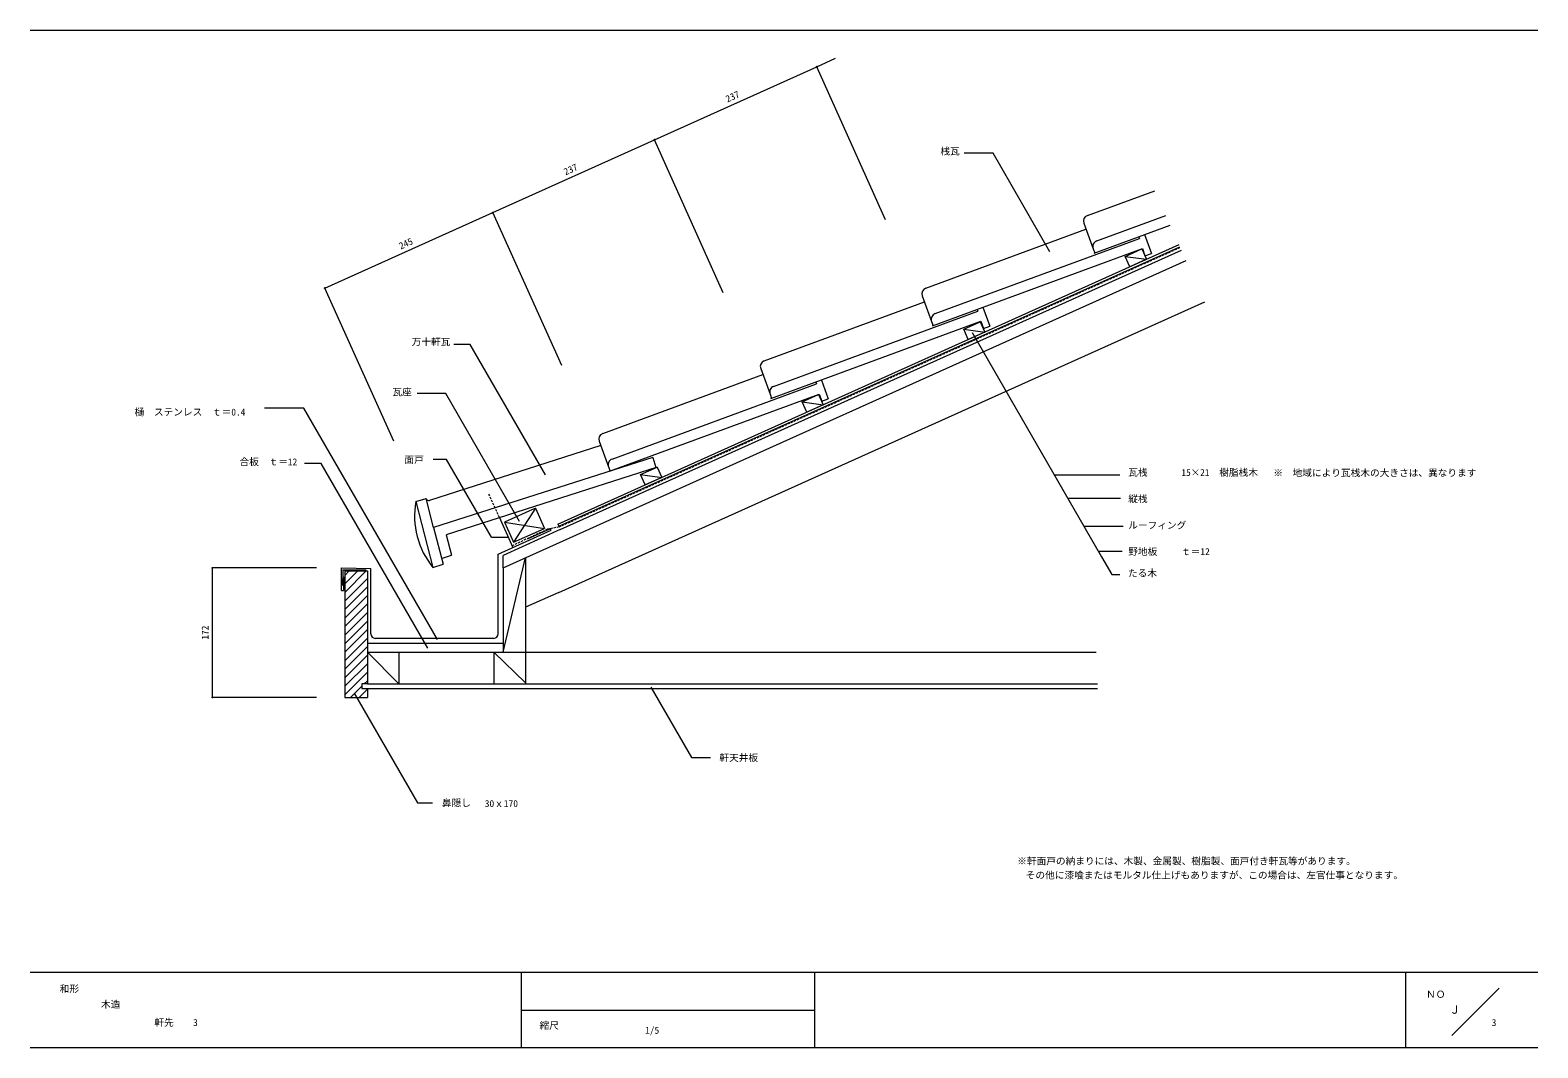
# Model space of a CAD drawing. Units: millimetres, scale not verified, with parts at other scales. Extents: x -203 to 197, y -138 to 132.
import ezdxf
from ezdxf.enums import TextEntityAlignment as Align

# ---------------------------------------------------------------- set-up
doc = ezdxf.new("R2010")
doc.units = ezdxf.units.MM
doc.header["$LTSCALE"] = 0.5
doc.header["$PDMODE"] = 32
doc.header["$PDSIZE"] = 0.25
doc.linetypes.add('DASHED1', pattern=[1.8, 1.2, -0.6])
for name, color, linetype, lineweight in [('0-0', 5, 'Continuous', 18), ('1-0', 7, 'Continuous', 18), ('1-1', 7, 'Continuous', 18), ('1-4', 7, 'Continuous', 18), ('1-A', 3, 'Continuous', 18), ('1-B', 3, 'Continuous', 18), ('1-C', 7, 'Continuous', 18)]:
    doc.layers.add(name, color=color, linetype=linetype, lineweight=lineweight)
doc.layers.add('1-5', color=7, linetype='Continuous')
doc.layers.add('1-F', color=7, linetype='Continuous')
doc.styles.add('ＭＳ ゴシック', font='')
doc.styles.get('ＭＳ ゴシック').set_extended_font_data('MS Gothic')

msp = doc.modelspace()

# ---------------------------------------------------------------- linework, layer by layer
at = {"layer": '0-0'}
for p, q in [((-203.2432, 131.6351), (196.7568, 131.6351)), ((196.7568, -118.3649), (-203.2433, -118.3649)), ((-72.973, -118.3649), (-72.973, -138.3649)), ((4.8649, -118.3649), (4.8649, -138.3649)), ((161.7568, -138.3649), (161.7568, -118.3649)), ((186.4865, -122.5541), (173.9189, -135.1216)), ((-72.973, -128.3649), (4.8649, -128.3649)), ((196.7568, -138.3649), (-203.2432, -138.3649))]:
    msp.add_line(p, q, dxfattribs=at)
at = {"layer": '1-0'}
for p, q in [((-63.2597, 0.5714), (101.5562, 74.7386)), ((-63.0135, 0.0243), (101.8024, 74.1914)), ((-62.6031, -0.8876), (102.2127, 73.2795)), ((-77.7866, -11.01), (103.4438, 70.5437)), ((-63.0135, -17.5211), (108.3682, 59.6007)), ((-63.2597, 0.5714), (-63.0135, 0.0243)), ((-62.6031, -0.8876), (-77.7866, -7.7202)), ((-77.7866, -11.01), (-77.7866, -7.7202)), ((-119.7866, -11.8281), (-119.7866, -36.8374)), ((-113.7866, -11.8281), (-113.7866, -36.8374)), ((-71.7866, -8.31), (-71.7866, -41.5574)), ((-63.0135, -17.5211), (-71.7866, -21.469)), ((-113.7866, -31.01), (-77.7866, -31.01)), ((-113.7866, -33.41), (-105.3866, -41.81)), ((-113.7866, -33.41), (-71.7866, -33.41)), ((-105.3866, -33.41), (-105.3866, -41.81)), ((-80.1866, -33.41), (-80.1866, -41.81)), ((-80.1866, -33.41), (-71.7866, -41.5574)), ((-113.7866, -36.8374), (-113.7866, -41.81)), ((-113.7866, -41.81), (-62.4597, -41.81)), ((-113.7866, -43.01), (-113.7866, -45.41)), ((-71.7866, -41.5574), (-71.7866, -41.81)), ((-62.4597, -41.81), (79.8977, -41.81))]:
    msp.add_line(p, q, dxfattribs=at)
for points in [[(-69.2052, 4.8286), (-77.4125, 1.1353), (-66.7861, -0.5472)], [(-77.7866, -11.01), (-77.7866, -31.01), (-77.7866, -33.41)], [(-119.7866, -36.8374), (-119.7866, -45.41), (-113.7866, -45.41)], [(-113.7866, -41.81), (-115.2542, -41.81), (-115.2542, -43.01), (79.8977, -43.01)]]:
    msp.add_lwpolyline(points, dxfattribs=at)
at = {"layer": '1-1', "color": 3, "linetype": 'DASHED1'}
for p, q in [((-62.9314, -0.1581), (101.8844, 74.009)), ((-65.9836, -0.786), (-75.3722, -5.1627)), ((-62.9314, -0.1581), (-65.9836, -0.786))]:
    msp.add_line(p, q, dxfattribs=at)
at = {"layer": '1-1'}
for p, q in [((87.2853, 71.6064), (91.6625, 73.5762)), ((87.2852, 71.6064), (92.8936, 70.8404)), ((87.2852, 71.6064), (92.8936, 70.8404)), ((87.2852, 71.6064), (92.8936, 70.8404)), ((87.2853, 71.6064), (92.8936, 70.8404)), ((44.4249, 52.3193), (48.8022, 54.2891)), ((44.4249, 52.3193), (50.0332, 51.5533)), ((44.4249, 52.3193), (50.0333, 51.5533)), ((1.5646, 33.0322), (5.9419, 35.0019)), ((1.5646, 33.0321), (7.1729, 32.2661)), ((-41.2957, 13.745), (-35.6874, 12.979)), ((-69.2052, 4.8286), (-74.9934, -4.2405)), ((-69.2052, 4.8286), (-66.7861, -0.5472)), ((-77.4125, 1.1353), (-74.9934, -4.2405)), ((-74.9934, -4.2405), (-66.7861, -0.5472)), ((-119.7866, -11.8281), (-113.7866, -11.8281)), ((-119.7866, -17.5573), (-114.0574, -11.8281)), ((-119.7866, -15.2945), (-116.3202, -11.8281)), ((-119.7866, -13.0318), (-118.5829, -11.8281)), ((-77.7866, -33.41), (-71.7866, -8.31)), ((-119.7866, -19.82), (-113.7866, -13.82)), ((-119.7866, -22.0828), (-113.7866, -16.0828)), ((-119.7866, -24.3455), (-113.7866, -18.3455)), ((-119.7866, -26.6082), (-113.7866, -20.6082)), ((-119.7866, -28.871), (-113.7866, -22.871)), ((-119.7866, -31.1337), (-113.7866, -25.1337)), ((-119.7866, -33.3965), (-113.7866, -27.3965)), ((-119.7866, -35.6592), (-113.7866, -29.6592)), ((-119.7866, -37.922), (-113.7866, -31.922)), ((-119.7866, -40.1847), (-113.7866, -34.1847)), ((-71.7866, -33.41), (79.5659, -33.41)), ((-119.7866, -42.4474), (-113.7866, -36.4474)), ((-119.7866, -44.7102), (-113.7866, -38.7102)), ((-118.2237, -45.41), (-115.2542, -42.4405)), ((-115.9609, -45.41), (-113.7866, -43.2357)), ((-114.6237, -41.81), (-113.7866, -40.9729))]:
    msp.add_line(p, q, dxfattribs=at)
at = {"layer": '1-1', "color": 3}
for p, q in [((-65.4576, -0.7778), (-71.3589, -3.4333)), ((-65.0093, -1.056), (-65.4576, -0.7778)), ((-120.2896, -11.5411), (-120.2896, -15.6515)), ((-120.2896, -11.5411), (-114.124, -11.5411)), ((-112.8764, -28.5217), (-112.8764, -11.1926)), ((-120.4564, -15.6515), (-120.4564, -13.9676)), ((-120.2896, -15.6515), (-120.4564, -15.6515)), ((-120.0955, -13.3875), (-120.0955, -17.01)), ((-120.6387, -17.01), (-120.0955, -17.01)), ((-80.2431, -29.7217), (-111.6764, -29.7217))]:
    msp.add_line(p, q, dxfattribs=at)
at = {"layer": '1-1'}
for points in [[(88.5164, 68.8707), (87.2852, 71.6064), (91.6625, 73.5762), (92.8936, 70.8404)], [(88.5164, 68.8707), (87.2852, 71.6064), (91.6625, 73.5762), (92.8936, 70.8404)], [(45.656, 49.5835), (44.4249, 52.3193), (48.8022, 54.289), (50.0332, 51.5533)], [(45.656, 49.5835), (44.4249, 52.3193), (48.8022, 54.289), (50.0333, 51.5533)], [(2.7957, 30.2964), (1.5646, 33.0321), (5.9418, 35.0019), (7.1729, 32.2661)], [(-40.0646, 11.0092), (-41.2957, 13.745), (-36.9185, 15.7148), (-35.6874, 12.979)]]:
    msp.add_lwpolyline(points, close=True, dxfattribs=at)
for points in [[(87.2852, 71.6064), (91.6625, 73.5762), (92.8936, 70.8404)], [(87.2853, 71.6064), (91.6625, 73.5762), (92.8936, 70.8404)]]:
    msp.add_lwpolyline(points, dxfattribs=at)
at = {"layer": '1-1', "color": 3}
for points in [[(-79.0431, -28.5217), (-79.0431, -7.3712), (-65.0093, -1.056)], [(-120.6387, -17.01), (-120.6387, -11.01), (-112.8764, -11.1926)]]:
    msp.add_lwpolyline(points, dxfattribs=at)
for centre, start, end in [((-111.6764, -28.5217), 180, 270), ((-80.2431, -28.5217), 270, 0)]:
    msp.add_arc(centre, 1.2, start, end, dxfattribs=at)
at = {"layer": '1-4'}
for p, q in [((5.4241, 121.9138), (10.4343, 124.1684)), ((23.6901, 81.3227), (5.4241, 121.9138)), ((-62.2069, 42.6691), (-80.4729, 83.2602)), ((-86.4735, 48.2807), (-90.8108, 48.2807)), ((-66.4865, 13.6622), (-86.4735, 48.2807)), ((46.6804, 51.4395), (81.0347, -8.0638)), ((-92.9854, 35.1958), (-100.5405, 35.1958)), ((-73.3815, 1.241), (-92.9854, 35.1958)), ((-130.6413, 31.3594), (-141.0811, 31.3594)), ((-95.2126, -30.0049), (-130.6413, 31.3594)), ((-92.7514, 17.7146), (-96.3112, 17.7146)), ((-80.8776, -2.8515), (-92.7514, 17.7146)), ((68.4912, 13.6622), (78.6486, 13.6622)), ((78.6486, 13.6622), (85.8301, 13.6622)), ((86.054, 7.3768), (72.1201, 7.3768)), ((-80.8776, -2.8515), (-76.3383, -2.8515)), ((86.7255, -0.0097), (76.3847, -0.0097)), ((86.5016, -6.7247), (80.2616, -6.7247)), ((-154.8649, -45.41), (-154.8649, -11.01)), ((-127.2973, -11.01), (-154.8649, -11.01)), ((-38.5808, -42.6861), (-27.8225, -61.32)), ((-127.2973, -45.41), (-154.8649, -45.41)), ((-117.2576, -44.2983), (-100.4681, -73.3786)), ((-27.8225, -61.32), (-22.7027, -61.32)), ((-100.4681, -73.3786), (-96.4865, -73.3786))]:
    msp.add_line(p, q, dxfattribs=at)
at = {"layer": '1-4', "color": 3, "linetype": 'DASHED1'}
msp.add_line((-78.7332, 2.3064), (-81.5203, 8.4998), dxfattribs=at)
at = {"layer": '1-4', "color": 3}
msp.add_line((-78.8208, 2.501), (-75.1639, -5.6255), dxfattribs=at)
at = {"layer": '1-4'}
for points in [[(-19.3466, 61.9562), (-37.6126, 102.5473), (5.4241, 121.9138)], [(-62.2069, 42.6691), (-80.4729, 83.2602), (-37.6126, 102.5473)], [(67.2973, 72.8514), (52.2256, 98.9564), (44.5946, 98.9564)], [(-97.7418, -32.2833), (-126.0177, 16.692), (-130.4529, 16.692)], [(81.0347, -8.0638), (83.7495, -12.766), (85.8301, -12.766)]]:
    msp.add_lwpolyline(points, dxfattribs=at)
for p in [(5.4241, 121.9138), (-37.6126, 102.5473), (-80.4729, 83.2602), (-80.4729, 83.2602), (-154.8649, -11.01), (-154.8649, -45.41)]:
    msp.add_point(p, dxfattribs=at)
at = {"layer": '1-A', "color": 7}
for p, q in [((-125.0417, 63.2042), (-80.4729, 83.2602)), ((-62.2069, 42.6691), (-80.4729, 83.2602)), ((-106.7757, 22.6131), (-125.0417, 63.2042))]:
    msp.add_line(p, q, dxfattribs=at)
at = {"layer": '1-A'}
for p, q in [((-38.0748, 18.2844), (-96.2117, -0.3579)), ((-38.0748, 18.2844), (-37.2177, 15.6114)), ((-36.9185, 15.7148), (-92.8396, -2.217)), ((-100.8866, 6.5443), (-98.2159, 7.4007)), ((-96.2117, -0.3579), (-98.2159, 7.4007)), ((-96.2117, -0.3579), (-93.7065, -10.0561)), ((-96.2117, -0.3579), (-93.7065, -10.0561)), ((-92.8396, -2.217), (-91.4366, -7.648)), ((-94.1073, -8.5044), (-91.4366, -7.648))]:
    msp.add_line(p, q, dxfattribs=at)
msp.add_lwpolyline([(-100.8866, 6.5443), (-96.3772, -10.9125), (-93.7065, -10.0561)], dxfattribs=at)
msp.add_arc((-79.932, 2.6465), 21.3141, 169.46289, 219.50543, dxfattribs=at)
at = {"layer": '1-A', "color": 7}
for p in [(-80.4729, 83.2602), (-125.0417, 63.2042)]:
    msp.add_point(p, dxfattribs=at)
at = {"layer": '1-B'}
for p, q in [((79.7228, 75.7056), (98.0804, 82.4625)), ((36.8625, 56.4185), (91.0608, 76.3673)), ((79.0065, 72.4583), (99.2322, 79.9028)), ((90.8897, 76.8322), (91.0608, 76.3673)), ((90.8897, 76.8322), (91.0608, 76.3673)), ((92.3912, 77.3849), (94.2204, 72.4155)), ((92.3913, 77.3849), (94.2204, 72.4155)), ((36.1462, 53.1712), (91.8403, 73.6706)), ((78.7739, 73.6514), (79.1913, 72.5176)), ((91.8403, 73.6706), (92.5312, 71.7937)), ((91.8403, 73.6706), (92.5312, 71.7937)), ((92.5312, 71.7937), (94.2204, 72.4155)), ((92.5312, 71.7937), (94.2204, 72.4155)), ((-5.9978, 37.1313), (48.2005, 57.0802)), ((48.0294, 57.5451), (48.2005, 57.0802)), ((49.5309, 58.0977), (51.36, 53.1283)), ((-6.7141, 33.8841), (48.98, 54.3835)), ((35.9136, 54.3643), (36.3309, 53.2304)), ((48.98, 54.3835), (49.6708, 52.5066)), ((49.6708, 52.5066), (51.36, 53.1283)), ((-48.8582, 17.8442), (5.3402, 37.7931)), ((5.1691, 38.2579), (5.3402, 37.7931)), ((6.6706, 38.8106), (8.4998, 33.8412)), ((-49.5744, 14.5969), (6.1197, 35.0963)), ((-6.9467, 35.0772), (-6.5294, 33.9433)), ((6.1197, 35.0963), (6.8105, 33.2194)), ((6.8105, 33.2194), (8.4998, 33.8412)), ((-49.807, 15.79), (-49.3897, 14.6562))]:
    msp.add_line(p, q, dxfattribs=at)
for centre in [(80.2754, 74.2041), (37.4151, 54.917), (-5.4452, 35.6298), (-48.3055, 16.3427)]:
    msp.add_arc(centre, 1.6, 110.2068, 200.20738, dxfattribs=at)
at = {"layer": '1-C'}
for p, q in [((77.2358, 82.4625), (95.1185, 89.0446)), ((76.2869, 80.4083), (78.7739, 73.6514)), ((34.3755, 63.1753), (76.8725, 78.8173)), ((33.4266, 61.1211), (35.9136, 54.3643)), ((-8.4848, 43.8882), (34.0122, 59.5301)), ((-51.3452, 24.601), (-8.8481, 40.243)), ((-9.4337, 41.834), (-6.9467, 35.0772)), ((-51.8789, 21.4191), (-97.289, 6.8578)), ((-52.294, 22.5469), (-49.807, 15.79))]:
    msp.add_line(p, q, dxfattribs=at)
for centre, radius, start, end in [((77.7884, 80.9609), 1.6, 110.20749, 200.20695), ((34.9281, 61.6738), 1.6, 110.20723, 200.20695), ((-7.9322, 42.3867), 1.6, 110.20723, 200.20695), ((-50.7925, 23.0995), 1.6, 110.20723, 200.20695), ((-97.442, 7.6593), 0.816, 198.47986, 280.80862)]:
    msp.add_arc(centre, radius, start, end, dxfattribs=at)

# ---------------------------------------------------------------- texts
at = {"layer": '0-0', "color": 7, "style": 'ＭＳ ゴシック'}
for s, height, p in [('和形', 1.833, (-195.4054, -124.1757)), ('ＮＯ', 1.833, (167.1021, -125.6345)), ('木造', 1.833, (-184.4438, -128.2884)), ('Ｊ', 2.199, (173.238, -129.9766)), ('縮尺', 1.833, (-68.1081, -133.9054))]:
    msp.add_text(s, height=height, dxfattribs=at).set_placement(p, align=Align.BOTTOM_LEFT)
at = {"layer": '1-0', "style": 'ＭＳ ゴシック'}
for s, p in [('※\u3000地域により瓦桟木の大きさは、異なります', (126.5664, 12.7151)), ('1/5', (-40.0932, -135.1819))]:
    msp.add_text(s, height=1.833, dxfattribs=at).set_placement(p, align=Align.BOTTOM_LEFT)
at = {"layer": '1-4', "style": 'ＭＳ ゴシック'}
for s, rotation, p in [('237', 24.228, (-18.0093, 111.9171)), ('237', 24.228, (-60.9578, 92.5902)), ('172', 90, (-155.3649, -30.085))]:
    msp.add_text(s, height=1.833, rotation=rotation, dxfattribs=at).set_placement(p, align=Align.BOTTOM_LEFT)
for s, p in [('樋\u3000ステンレス\u3000ｔ＝0.4', (-175.5421, 28.843)), ('合板\u3000ｔ＝12', (-147.6959, 15.6422)), ('面戸', (-103.9372, 16.2136)), ('15×21\u3000樹脂桟木', (102.185, 12.8216)), ('たる木', (88.0278, -13.8858)), ('軒天井板', (-20.3892, -62.8757)), ('鼻隠し', (-94.0102, -74.8485)), ('30ｘ170', (-82.626, -75.0175)), ('軒先\u3000\u30003', (-170.2781, -133.1048)), ('3', (184.5142, -133.1275))]:
    msp.add_text(s, height=1.833, dxfattribs=at).set_placement(p, align=Align.BOTTOM_LEFT)
at = {"layer": '1-5', "style": 'ＭＳ ゴシック'}
for s, p in [('桟瓦', (38.2546, 98.0356)), ('万十軒瓦', (-102.0213, 47.465)), ('瓦座', (-107.1319, 34.1539)), ('瓦桟\u3000', (88.0872, 12.8216)), ('縦桟', (88.0888, 5.8216)), ('ルーフィング', (88.0888, -1.1784)), ('野地板', (88.0888, -8.1784)), ('ｔ＝12', (102.0933, -8.1784))]:
    msp.add_text(s, height=1.833, dxfattribs=at).set_placement(p, align=Align.BOTTOM_LEFT)
at = {"layer": '1-A', "color": 7, "style": 'ＭＳ ゴシック'}
msp.add_text('245', height=1.833, rotation=24.228, dxfattribs=at).set_placement((-104.6723, 72.9187), align=Align.BOTTOM_LEFT)
at = {"layer": '1-F', "style": 'ＭＳ ゴシック'}
for s, p in [('※軒面戸の納まりには、木製、金属製、樹脂製、面戸付き軒瓦等があります。', (58.6298, -90.271)), ('その他に漆喰またはモルタル仕上げもありますが、この場合は、左官仕事となります。', (60.8984, -94.0262))]:
    msp.add_text(s, height=1.833, dxfattribs=at).set_placement(p, align=Align.BOTTOM_LEFT)

doc.saveas('drawing.dxf')
